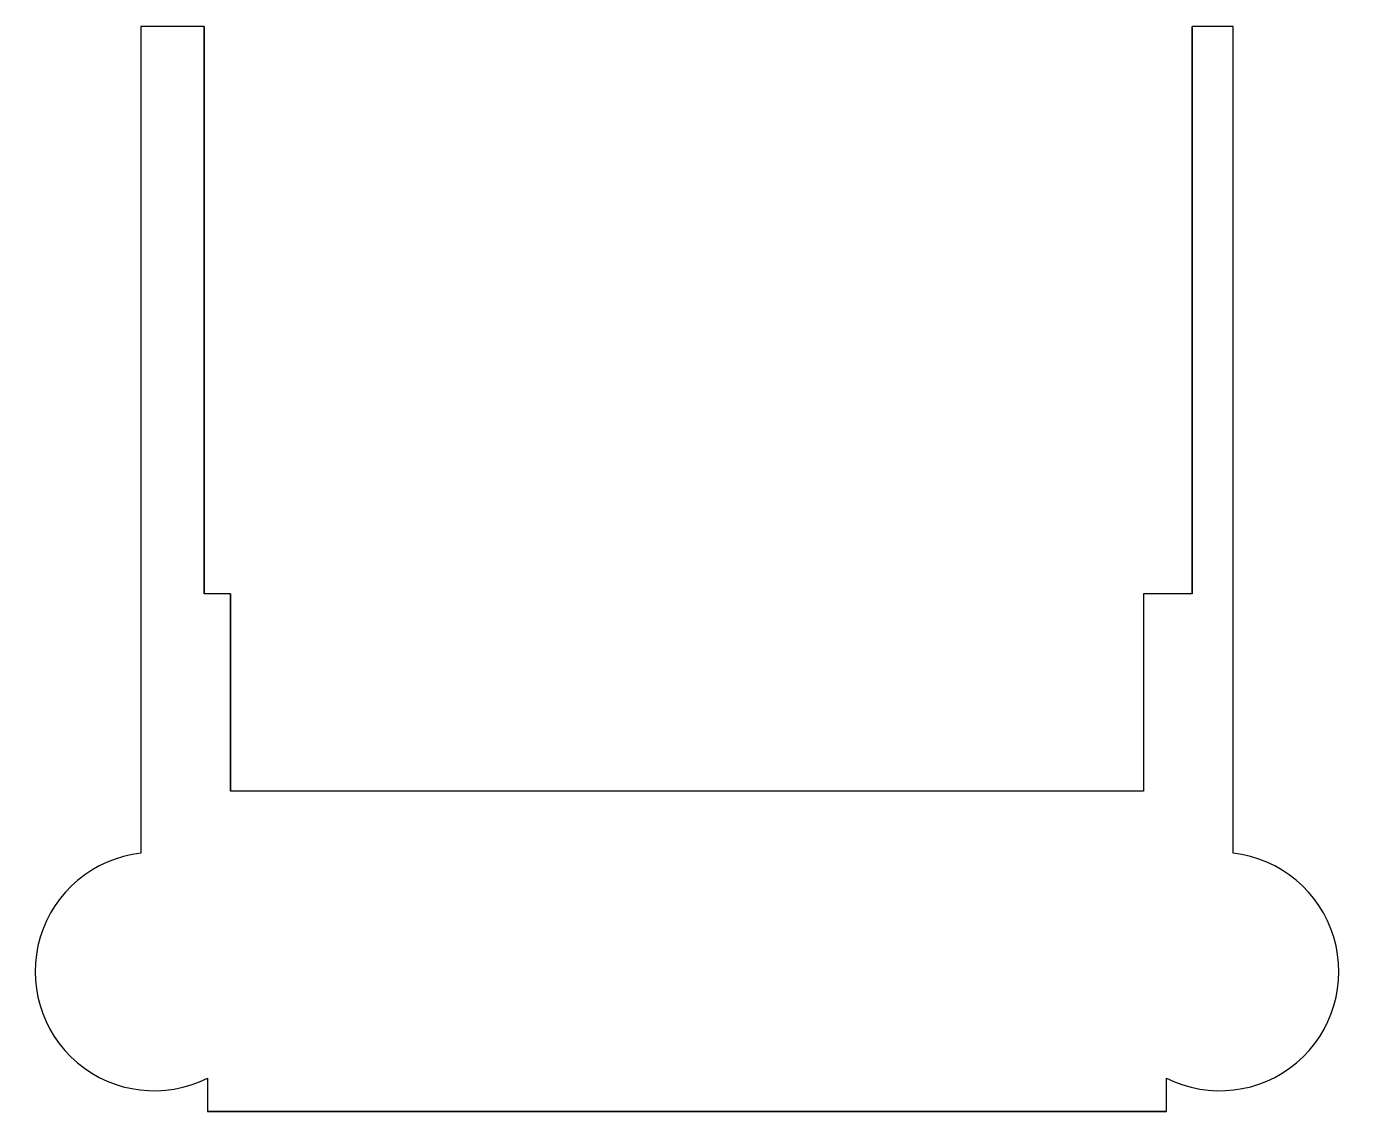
# Model space of a CAD drawing. Extents: x 357 to 477, y -120 to -21.
import ezdxf

# ---------------------------------------------------------------- set-up
doc = ezdxf.new("R2010")
doc.units = 0
doc.layers.get('0').update_dxf_attribs({"linetype": 'CONTINUOUS'})

msp = doc.modelspace()

# ---------------------------------------------------------------- linework, layer by layer
at = {"color": 7}
for points in [[(466.744252, -96.45486), (466.744252, -21.069698), (463.013858, -21.069698), (463.013858, -72.801982), (458.550992, -72.801982), (458.550992, -90.801982), (375.299717, -90.801982), (375.299717, -72.801982), (372.88063, -72.801982), (372.88063, -21.069698), (367.106457, -21.069698), (367.106457, -96.45486)], [(372.88063, -21.069698), (367.106457, -21.069698), (367.106457, -96.45486)], [(372.88063, -21.069698), (372.88063, -72.801982)], [(466.744252, -96.45486), (466.744252, -21.069698), (463.013858, -21.069698)], [(463.013858, -72.801982), (463.013858, -21.069698)], [(375.299717, -72.801982), (372.88063, -72.801982)], [(463.013858, -72.801982), (458.550992, -72.801982), (458.550992, -90.801982), (375.299717, -90.801982)], [(375.299717, -72.801982), (375.299717, -90.801982)], [(373.186772, -116.950454), (373.186772, -119.998832), (460.663937, -119.998832)], [(373.186772, -116.950454), (373.186772, -119.998832)], [(460.663937, -119.998832), (460.663937, -116.950454)], [(460.663937, -119.998832), (460.663937, -116.950454)], [(460.663937, -119.998832), (373.186772, -119.998832)]]:
    msp.add_lwpolyline(points, dxfattribs=at)
for points in [[(367.106457, -96.45486), (362.796661, -96.941824), (359.190142, -99.947115), (357.93411, -104.098454)], [(367.106457, -96.45486), (362.796661, -96.941824), (359.190142, -99.947115), (357.93411, -104.098454)], [(475.916598, -104.098454), (474.660567, -99.947115), (471.054047, -96.941824), (466.744252, -96.45486)], [(475.916598, -104.098454), (474.660567, -99.947115), (471.054047, -96.941824), (466.744252, -96.45486)], [(357.93411, -104.098454), (356.677795, -108.250076), (358.012913, -112.750643), (361.329732, -115.54532)], [(357.93411, -104.098454), (356.677795, -108.250076), (358.012913, -112.750643), (361.329732, -115.54532)], [(472.520976, -115.54532), (475.837795, -112.750643), (477.172913, -108.250076), (475.916598, -104.098454)], [(472.520976, -115.54532), (475.837795, -112.750643), (477.172913, -108.250076), (475.916598, -104.098454)], [(361.329732, -115.54532), (364.646551, -118.339997), (369.308693, -118.89247), (373.186772, -116.950454)], [(361.329732, -115.54532), (364.646551, -118.339997), (369.308693, -118.89247), (373.186772, -116.950454)], [(460.663937, -116.950454), (464.542016, -118.89247), (469.204157, -118.339997), (472.520976, -115.54532)], [(460.663937, -116.950454), (464.542016, -118.89247), (469.204157, -118.339997), (472.520976, -115.54532)]]:
    msp.add_open_spline(points, degree=3, dxfattribs=at)

doc.saveas('drawing.dxf')
